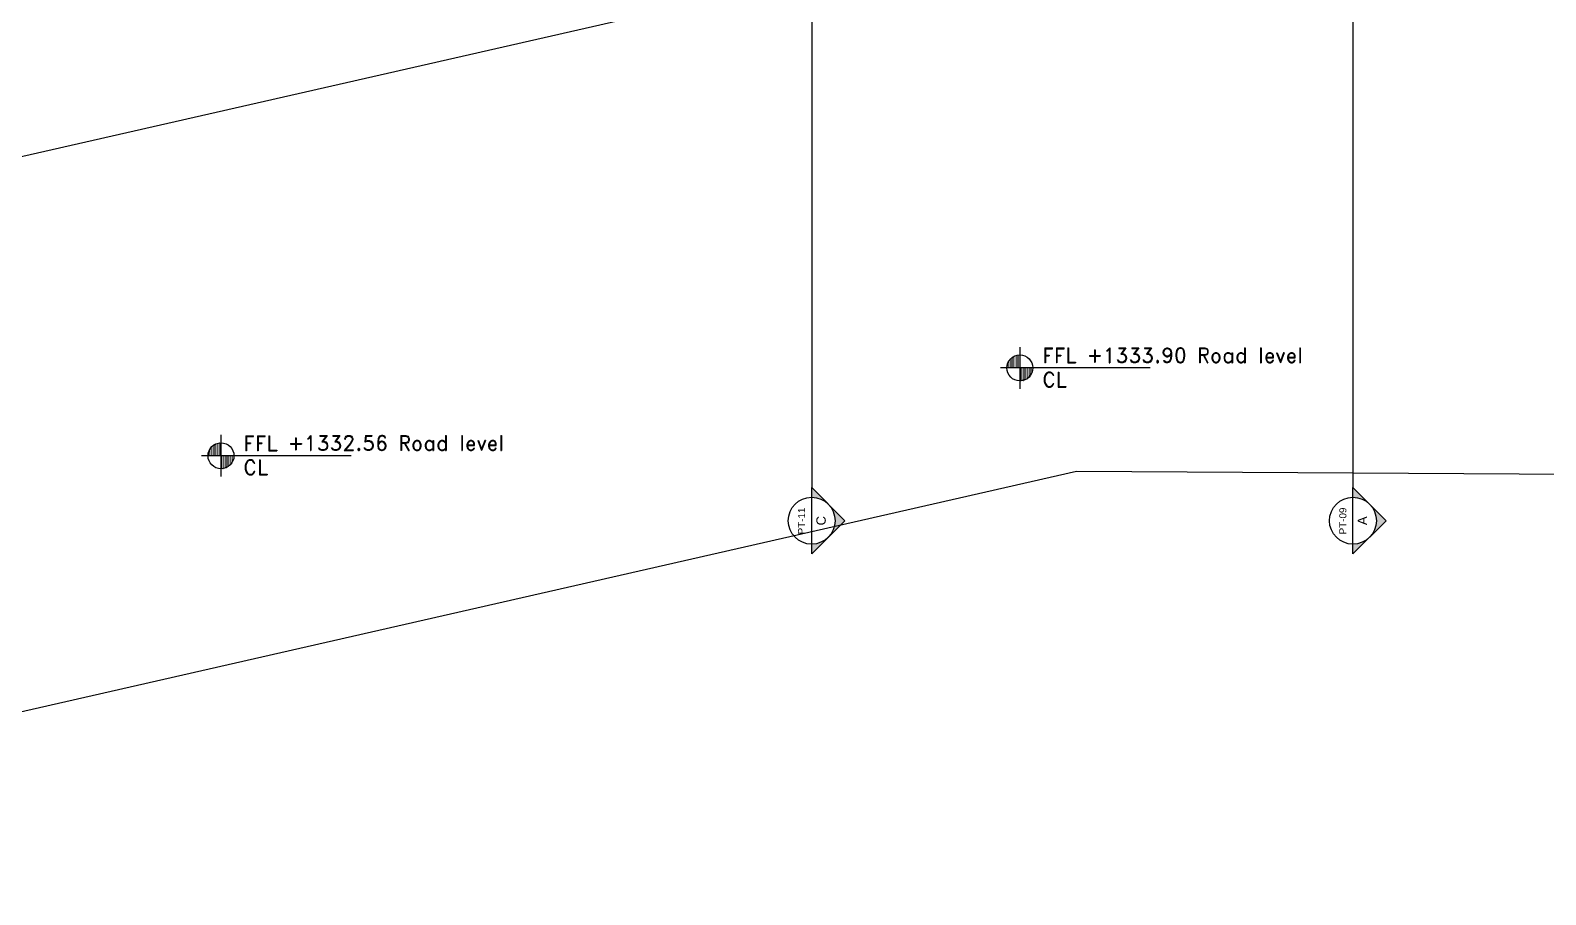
# Model space of a CAD drawing. Header units: centimetres. Extents: x 96271 to 179142, y 9855 to 112216.
# Drawn here: x 138713 to 140533, y 89700 to 90738 of the extents above; entities that cross this region are included whole.
import ezdxf
from ezdxf.enums import TextEntityAlignment as Align

# ---------------------------------------------------------------- set-up
doc = ezdxf.new("R2010")
doc.units = ezdxf.units.CM
doc.header["$LTSCALE"] = 100
doc.header["$MEASUREMENT"] = 0
doc.layers.get('0').update_dxf_attribs({"linetype": 'CONTINUOUS'})
for name, color, linetype in [('A-Otln-Lot Limit', 4, 'CONTINUOUS'), ('A-Patt-Strcr', 8, 'CONTINUOUS'), ('plan-elevation level', 7, 'CONTINUOUS')]:
    doc.layers.add(name, color=color, linetype=linetype)
doc.layers.add('A-Sect-Iden', color=191, linetype='CONTINUOUS', lineweight=25)
doc.styles.add('ROMAND', font='romand.shx', dxfattribs={"height": 10})
doc.styles.add('ROMANS', font='romans.shx')
doc.styles.get("Standard").update_dxf_attribs({"font": 'arial.ttf'})
pattern_1 = [(90, (894916.29, -703049.082), (14.2875, 7.14375), [0, -14.2875])]

# ---------------------------------------------------------------- blocks, each defined once
blk = doc.blocks.new('CL-FFL-PLAN')
at = {"layer": 'plan-elevation level'}
h = blk.add_hatch(dxfattribs=at)
h.set_pattern_fill('DOTS', color=232, scale=9, angle=90, style=0)
h.set_pattern_definition(pattern_1)
h.paths.add_polyline_path([(-1229, 207), (-1229, 50), (-1385, 50, -0.414214)])
h = blk.add_hatch(dxfattribs=at)
h.set_pattern_fill('DOTS', color=232, scale=9, angle=90, style=0)
h.set_pattern_definition(pattern_1)
h.paths.add_polyline_path([(-1229, 50), (-1072, 50, -0.414214), (-1229, -106)])
at = {"layer": 'plan-elevation level', "color": 7, "ltscale": 111}
for p, q in [((-1229, 301), (-1229, -200)), ((337, 50), (-1463, 50))]:
    blk.add_line(p, q, dxfattribs=at)
blk.add_circle((-1229, 50), 156, dxfattribs=at)
at = {"layer": 'plan-elevation level', "color": 111, "ltscale": 111, "style": 'ROMAND'}
for s, p in [('FFL', (-960, 110)), ('CL', (-960, -180))]:
    blk.add_text(s, height=180, dxfattribs=at).set_placement(p)
for tag, p in [('FFL', (-424, 113)), ('CL', (-417, -180))]:
    blk.add_attdef(tag, p, '', height=180, dxfattribs=at)
blk = doc.blocks.new('Anno_Section_A2')
blk.add_line((2.5, 0), (-2.5, 0))
blk.add_circle((0, 0), 2.5)
at = {"style": 'ROMANS'}
blk.add_attdef('NUMBER', text='', height=1, dxfattribs=at).set_placement((0, 0.5), align=Align.CENTER)
blk.add_attdef('SHEET', text='', height=0.75, dxfattribs=at).set_placement((0, -0.5), align=Align.TOP_CENTER)
blk = doc.blocks.new('Anno_Arrow_A2')
h = blk.add_hatch(color=256)
h.paths.add_polyline_path([(-1.77, 1.77), (-3.54, 0), (-2.5, 0, -0.198912)])
h.paths.add_polyline_path([(0, 3.54), (-1.77, 1.77, -0.414214), (1.77, 1.77)])
h.paths.add_polyline_path([(2.37, 1.16), (2.25, 1.1, -0.114349), (2.5, 0), (3.54, 0)])
h.paths.add_polyline_path([(1.77, 1.77, -0.082683), (2.25, 1.1), (2.37, 1.16)])
blk.add_lwpolyline([(-2.5, 0), (-3.54, 0), (0, 3.54), (3.54, 0), (2.5, 0)])

msp = doc.modelspace()

# ---------------------------------------------------------------- hatches: boundary and pattern name
at = {"layer": 'A-Patt-Strcr'}
h = msp.add_hatch(dxfattribs=at)
h.set_pattern_fill('AR-CONC', color=256, scale=2)
h.set_pattern_definition([(50, (149598.393, 77124.047), (14.345204, -1.255043), [1.5, -16.5]), (355, (149598.393, 77124.047), (-2.775027, 15.043843), [1.2, -13.2]), (100.451444, (149599.589, 77123.942), (11.570177, 13.7888), [1.274804, -14.022842]), (46.1842, (149598.393, 77128.047), (21.344827, -3.310386), [2.25, -24.75]), (96.63564, (149600.172, 77127.77), (18.69324, 19.482372), [1.912207, -21.034275]), (351.18416, (149598.393, 77128.047), (18.69324, 19.482372), [1.8, -19.8]), (21, (149600.393, 77127.047), (11.938141, -8.052378), [1.5, -16.5]), (326, (149600.393, 77127.047), (4.866307, 14.503001), [1.2, -13.2]), (71.451445, (149601.388, 77126.376), (16.804448, 6.450623), [1.274804, -14.022842]), (37.5, (149598.393, 77124.047), (0.2431971, 6.6578771), [0, -13.04, 0, -13.4, 0, -13.25]), (7.5, (149598.393, 77124.047), (5.2613907, 7.8882342), [0, -7.64, 0, -12.74, 0, -5.05]), (327.5, (149593.933, 77124.047), (10.6764487, -0.4510974), [0, -5, 0, -15.6, 0, -20.7]), (317.5, (149591.933, 77124.047), (11.6637234, 2.0020996), [0, -6.5, 0, -10.36, 0, -14.7])])
h.paths.add_polyline_path([(138661.559, 91620.329), (138901.559, 91620.329), (138901.559, 91670.329), (138876.559, 91670.329), (138876.559, 91645.329), (138661.559, 91645.329, 0.15459687), (138186.559, 91494.866), (138186.559, 91464.049, -0.16027955)])
edge = h.paths.add_edge_path()
edge.add_line((138211.559, 90720.329), (138236.559, 90720.329))
edge.add_line((138236.559, 90720.329), (138236.559, 90820.329))
edge.add_arc((138661.559, 90820.329), 425, 90, 180, ccw=False)
edge.add_line((138661.559, 91245.329), (138876.559, 91245.329))
edge.add_line((138876.559, 91245.329), (138876.559, 91270.329))
edge.add_line((138876.559, 91270.329), (138661.559, 91270.329))
edge.add_arc((138661.559, 90820.329), 450, 90, 180)
edge.add_line((138211.559, 90820.329), (138211.559, 90720.329))
edge = h.paths.add_edge_path()
edge.add_line((137836.559, 90720.329), (137861.559, 90720.329))
edge.add_line((137861.559, 90720.329), (137861.559, 90820.329))
edge.add_arc((138661.559, 90820.329), 800, 126.423574, 180, ccw=False)
edge.add_line((138186.559, 91464.049), (138186.559, 91494.866))
edge.add_arc((138661.559, 90820.329), 825, 125.152703, 180)
edge.add_line((137836.559, 90820.329), (137836.559, 90720.329))

# ---------------------------------------------------------------- linework, layer by layer
at = {"layer": 'A-Otln-Lot Limit'}
for points in [[(136965.712, 90479.123), (137206.535, 90394.564), (137669.865, 90351.712), (139880.741, 90855.19), (141068.865, 90851.94), (140904.471, 96012.018), (140151.894, 96776.773), (140222.083, 97217.518), (139747.22, 97140.456), (139010.375, 97171.007), (138361.687, 97204.5), (137783.533, 97219.682), (137242.113, 96719.747), (137087.264, 96618.541), (136965.712, 90479.08)], [(136358.63, 90003.381), (137049.382, 89760.839), (137736.484, 89700.241), (139969.68, 90208.803), (142228.733, 90195.091), (142638.47, 90315.364)]]:
    msp.add_lwpolyline(points, dxfattribs=at)
at = {"layer": 'A-Sect-Iden'}
for p, q in [((139651.559, 93927.158), (139651.559, 90188.999)), ((140301.559, 93927.158), (140301.559, 90188.999))]:
    msp.add_line(p, q, dxfattribs=at)

# ---------------------------------------------------------------- block references
ref = msp.add_blockref('Anno_Section_A2', (139651.559, 90149.225), dxfattribs=dict(at, xscale=11.24999999999999, yscale=11.24999999999999, zscale=11.24999999999999, rotation=270))
ref.add_attrib('NUMBER', 'C', dxfattribs={"layer": '0', "height": 11.25, "rotation": 90}).set_placement((139668.434, 90149.225), align=Align.CENTER)
ref.add_attrib('SHEET', 'PT-11', dxfattribs={"layer": '0', "height": 8.4375, "rotation": 90}).set_placement((139635.189, 90148.966), align=Align.TOP_CENTER)
at = {"layer": 'A-Sect-Iden', "xscale": 11.25, "yscale": 11.25, "zscale": 11.25, "rotation": 270}
for p in [(139651.559, 90149.225), (140301.559, 90149.225)]:
    msp.add_blockref('Anno_Arrow_A2', p, dxfattribs=at)
at = {"layer": 'A-Sect-Iden'}
ref = msp.add_blockref('Anno_Section_A2', (140301.559, 90149.225), dxfattribs=dict(at, xscale=11.24999999999999, yscale=11.24999999999999, zscale=11.24999999999999, rotation=270))
ref.add_attrib('NUMBER', 'A', dxfattribs={"layer": '0', "height": 11.25, "rotation": 90}).set_placement((140318.434, 90149.225), align=Align.CENTER)
ref.add_attrib('SHEET', 'PT-09', dxfattribs={"layer": '0', "height": 8.4375, "rotation": 90}).set_placement((140285.189, 90148.966), align=Align.TOP_CENTER)
at = {"layer": 'plan-elevation level'}
ref = msp.add_blockref('CL-FFL-PLAN', (140024.261, 90327.692, -1132.6), dxfattribs=dict(at, xscale=0.09982510700227937, yscale=0.09982510700227937, zscale=0.09982510700227937))
ref.add_attrib('FFL', '+1333.90 Road level', (139981.938, 90338.925, -1132.6), dxfattribs={"layer": '0', "color": 111, "ltscale": 111, "height": 17.96852, "style": 'ROMAND'})
ref = msp.add_blockref('CL-FFL-PLAN', (139064.862, 90222.275, -1132.6), dxfattribs=dict(at, xscale=0.09982510700227937, yscale=0.09982510700227937, zscale=0.09982510700227937))
ref.add_attrib('FFL', '+1332.56 Road level', (139022.539, 90233.508, -1132.6), dxfattribs={"layer": '0', "color": 111, "ltscale": 111, "height": 17.96852, "style": 'ROMAND'})

doc.saveas('drawing.dxf')
